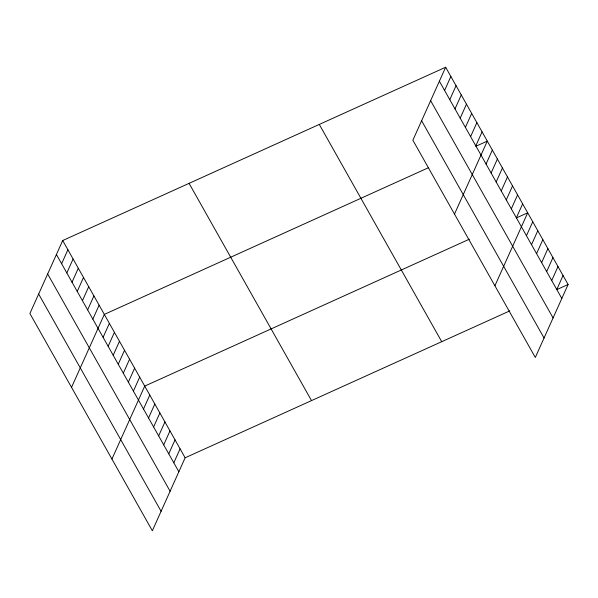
<?xml version="1.0" encoding="UTF-8"?>
<svg xmlns="http://www.w3.org/2000/svg" width="598" height="598" viewBox="0 0 598 598"><rect width="100%" height="100%" fill="white"/><g stroke="black" fill="none" stroke-linecap="round" stroke-linejoin="round"><path stroke-width="0.9" d="M445.66 67.238L412.867 140.209L535.307 357.462L568.1 284.499L445.66 67.238L62.693 240.538L29.9 313.502L152.341 530.762L185.133 457.791L509.773 310.893M61.616 263.733L67.895 249.77M66.819 272.965L73.098 259.001M72.029 282.204L78.301 268.233M77.232 291.435L83.511 277.472M82.434 300.667L88.713 286.704M87.637 309.906L93.916 295.935M92.84 319.138L99.118 305.167M71.528 387.369L104.321 314.406L428.146 167.866M103.095 337.332L109.374 323.369M108.148 346.294L114.427 332.324M113.201 355.257L119.473 341.286M118.247 364.219L124.526 350.249M123.3 373.182L129.579 359.211M128.353 382.144L134.625 368.174M133.399 391.107L139.678 377.136M111.938 459.062L144.731 386.099L469.363 239.2M143.505 409.025L149.777 395.061M148.551 417.987L154.83 404.024M153.604 426.95L159.883 412.986M158.657 435.912L164.928 421.949M163.703 444.875L169.982 430.911M168.756 453.837L175.035 439.874M173.809 462.8L180.088 448.836M444.583 90.44L450.862 76.477M449.786 99.672L456.065 85.708M454.988 108.911L461.267 94.94M460.198 118.142L466.47 104.172M465.401 127.374L471.673 113.411M470.604 136.606L476.883 122.642M475.806 145.845L482.085 131.874M454.495 214.077L487.288 141.106L475.948 146.241M486.062 164.039L492.341 150.068M491.115 173.001L497.387 159.031M496.161 181.964L502.44 167.993M501.214 190.926L507.493 176.956M506.267 199.881L512.538 185.918M511.312 208.844L517.591 194.881M516.366 217.807L522.645 203.843M494.905 285.769L527.69 212.806L516.351 217.934M526.464 235.732L532.743 221.768M531.517 244.694L537.796 230.731M536.57 253.657L542.849 239.693M541.624 262.619L547.895 248.656M546.669 271.582L552.948 257.611M551.722 280.544L558.001 266.573M556.775 289.507L563.047 275.536M556.76 289.634L568.1 284.499M439.38 81.208L561.821 298.469M430.627 100.673L553.075 317.934M421.612 120.736L544.06 337.997M319.28 124.429L441.72 341.69M189.073 183.347L311.513 400.608M62.693 240.538L185.133 457.791M56.414 254.501L178.862 471.762M47.668 273.974L170.109 491.235M38.653 294.029L161.094 511.29"/></g></svg>
